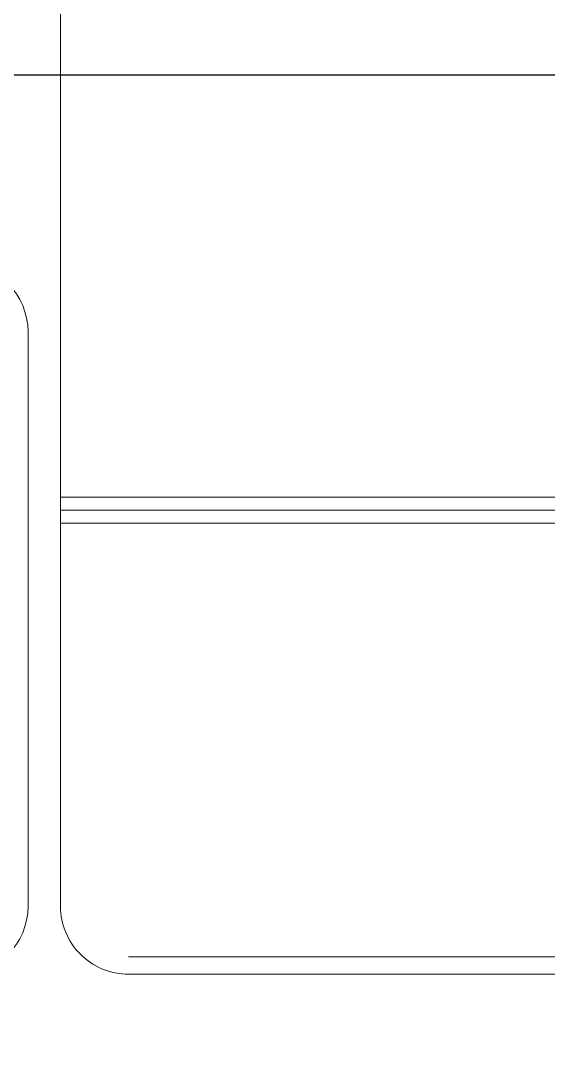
# Model space of a CAD drawing. Header units: inches. Extents: x -246178 to 57169, y -29325 to 19878.
# Drawn here: x 15257.3 to 15360.4, y 709.1 to 909.9 of the extents above; entities that cross this region are included whole.
import ezdxf

# ---------------------------------------------------------------- set-up
doc = ezdxf.new("R2010")
doc.units = ezdxf.units.IN
doc.header["$LTSCALE"] = 25
doc.header["$MEASUREMENT"] = 0
doc.linetypes.add('DASHDOT', pattern=[25.4, 12.7, -6.35, 0, -6.35])
for name, color, linetype, lineweight in [('00-Ground Floor$0$LOADING', 253, 'Continuous', 5), ('E-LITE-CLNG-CNDT', 6, 'DASHDOT', 35), ('F-ALRM-CLNG-CNDT', 51, 'DASHDOT', 25)]:
    doc.layers.add(name, color=color, linetype=linetype, lineweight=lineweight)

# ---------------------------------------------------------------- blocks, each defined once
blk = doc.blocks.new('00-Ground Floor$0$GF21008-P')
at = {"layer": '00-Ground Floor$0$LOADING'}
for p, q in [((0.71658, -0.1974), (0.71658, 0)), ((0.71912, -0.1974), (0.71912, 0)), ((0.72166, -0.1974), (0.72166, 0)), ((0.80631, -0.18414), (0.80631, -0.01908)), ((0.8097, -0.18414), (0.8097, -0.01908)), ((-0.7767, -0.1974), (0.79645, -0.1974)), ((0.68432, -0.20374), (0.79645, -0.20374))]:
    blk.add_line(p, q, dxfattribs=at)
for centre, start, end in [((0.79645, -0.18414), 270, 0), ((0.68432, -0.21699), 90, 180), ((0.79645, -0.21699), 0, 90)]:
    blk.add_arc(centre, 0.01325, start, end, dxfattribs=at)
blk = doc.blocks.new('00-Ground Floor')
at = {"layer": '00-Ground Floor$0$LOADING', "xscale": 1000, "yscale": 1000, "zscale": 1000, "rotation": 269.9999999999998}
blk.add_blockref('00-Ground Floor$0$GF21008-P', (15462.5, 1533.49), dxfattribs=at)

msp = doc.modelspace()

# ---------------------------------------------------------------- linework, layer by layer
at = {"layer": 'F-ALRM-CLNG-CNDT', "elevation": 0}
msp.add_lwpolyline([(17067.74, 128.42), (16592.22, 128.42, -0.153344), (16549.34, 141.89), (15481.83, 885.82, 0.153344), (15438.94, 899.29), (14312.82, 899.29)], format="xyb", dxfattribs=at)

# ---------------------------------------------------------------- block references
at = {"layer": 'E-LITE-CLNG-CNDT'}
msp.add_blockref('00-Ground Floor', (0, 0), dxfattribs=at)

doc.saveas('drawing.dxf')
